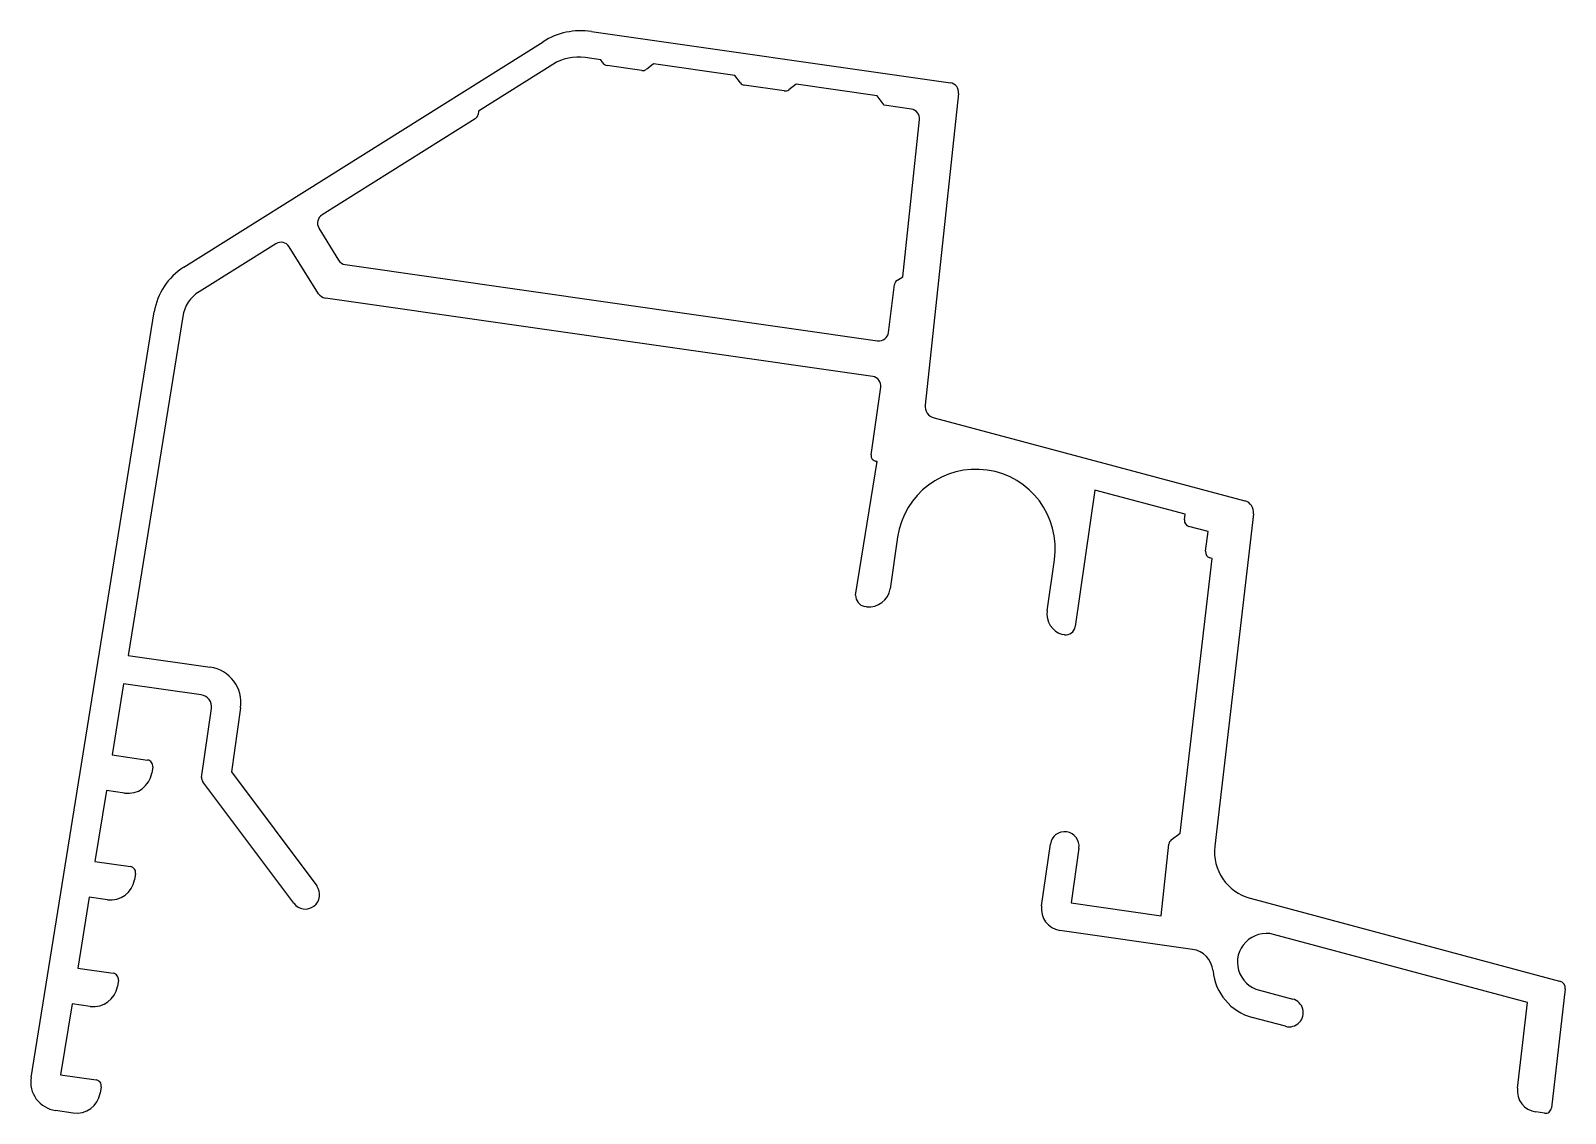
# Model space of a CAD drawing. Extents: x 2187.8 to 2251.8, y 1657.7 to 1702.8.
import ezdxf

# ---------------------------------------------------------------- set-up
doc = ezdxf.new("R2010")
doc.units = 0
doc.layers.get('0').update_dxf_attribs({"linetype": 'CONTINUOUS'})

msp = doc.modelspace()

# ---------------------------------------------------------------- linework, layer by layer
for p, q in [((2194.202, 1692.967), (2209.174, 1702.367)), ((2211.193, 1702.796), (2226.158, 1700.653)), ((2211.589, 1701.614), (2210.93, 1701.708)), ((2211.666, 1701.49), (2211.589, 1701.614)), ((2209.584, 1701.423), (2206.486, 1699.479)), ((2213.296, 1701.168), (2211.843, 1701.376)), ((2213.786, 1701.444), (2213.481, 1701.215)), ((2217.172, 1700.959), (2213.786, 1701.444)), ((2217.4, 1700.654), (2217.172, 1700.959)), ((2219.23, 1700.318), (2217.565, 1700.557)), ((2219.721, 1700.594), (2219.416, 1700.366)), ((2223.106, 1700.109), (2219.721, 1700.594)), ((2223.397, 1699.722), (2223.106, 1700.109)), ((2224.532, 1699.559), (2223.397, 1699.722)), ((2226.499, 1700.215), (2225.108, 1687.229)), ((2206.35, 1699.158), (2199.963, 1695.152)), ((2206.486, 1699.479), (2206.465, 1699.335)), ((2224.172, 1692.574), (2224.873, 1699.121)), ((2199.834, 1694.605), (2200.646, 1693.269)), ((2198.042, 1693.951), (2194.839, 1691.95)), ((2199.819, 1691.868), (2198.593, 1693.824)), ((2200.931, 1693.08), (2223.121, 1689.904)), ((2223.575, 1690.25), (2223.826, 1692.253)), ((2223.944, 1692.435), (2224.172, 1692.574)), ((2222.916, 1688.42), (2200.102, 1691.685)), ((2187.834, 1659.215), (2192.97, 1691.108)), ((2194.154, 1690.917), (2191.881, 1676.798)), ((2222.853, 1685.16), (2223.255, 1687.968)), ((2225.476, 1686.693), (2238.426, 1683.238)), ((2222.206, 1679.304), (2223.103, 1684.872)), ((2223.103, 1684.872), (2223.065, 1684.877)), ((2232.175, 1683.687), (2231.36, 1677.995)), ((2235.948, 1682.68), (2232.175, 1683.687)), ((2235.914, 1682.446), (2235.948, 1682.68)), ((2238.794, 1682.697), (2237.18, 1668.842)), ((2223.955, 1681.718), (2223.648, 1679.574)), ((2236.894, 1681.957), (2236.097, 1682.169)), ((2236.791, 1681.133), (2236.894, 1681.957)), ((2230.184, 1678.654), (2230.489, 1680.783)), ((2235.734, 1669.386), (2237.067, 1680.835)), ((2237.067, 1680.835), (2236.975, 1680.86)), ((2222.656, 1678.823), (2222.582, 1678.833)), ((2230.907, 1677.656), (2230.833, 1677.666)), ((2191.881, 1676.798), (2195.296, 1676.309)), ((2191.69, 1675.613), (2191.213, 1672.649)), ((2194.928, 1675.149), (2191.69, 1675.613)), ((2194.942, 1671.716), (2195.352, 1674.584)), ((2196.568, 1674.611), (2196.186, 1671.939)), ((2191.213, 1672.649), (2192.693, 1672.437)), ((2192.905, 1672.15), (2192.863, 1671.89)), ((2198.785, 1666.467), (2194.989, 1671.531)), ((2196.186, 1671.939), (2199.745, 1667.19)), ((2190.974, 1671.168), (2190.497, 1668.206)), ((2191.734, 1671.059), (2190.974, 1671.168)), ((2229.955, 1666.359), (2230.323, 1668.933)), ((2234.944, 1665.948), (2235.263, 1668.934)), ((2235.362, 1669.107), (2235.734, 1669.386)), ((2231.511, 1668.763), (2231.185, 1666.486)), ((2190.497, 1668.206), (2191.978, 1667.994)), ((2192.189, 1667.707), (2192.148, 1667.447)), ((2190.259, 1666.725), (2189.782, 1663.763)), ((2191.019, 1666.616), (2190.259, 1666.725)), ((2231.185, 1666.486), (2234.944, 1665.948)), ((2238.644, 1666.679), (2251.545, 1663.227)), ((2236.248, 1664.549), (2230.718, 1665.341)), ((2250.21, 1662.34), (2239.63, 1665.171)), ((2189.782, 1663.763), (2191.263, 1663.551)), ((2191.474, 1663.264), (2191.432, 1663.004)), ((2239.045, 1662.847), (2240.427, 1662.478)), ((2251.785, 1662.898), (2251.207, 1657.939)), ((2189.544, 1662.282), (2189.067, 1659.32)), ((2190.303, 1662.173), (2189.544, 1662.282)), ((2249.793, 1658.767), (2250.21, 1662.34)), ((2240.123, 1661.343), (2238.741, 1661.712)), ((2189.067, 1659.32), (2190.547, 1659.108)), ((2190.759, 1658.821), (2190.717, 1658.561)), ((2189.588, 1657.73), (2188.849, 1657.836)), ((2250.923, 1657.72), (2250.56, 1657.772))]:
    msp.add_line(p, q)
for centre, radius, start, end in [((2210.768, 1699.826), 3, 81.85292, 122.09985), ((2210.647, 1699.729), 2, 81.85292, 122.09985), ((2211.878, 1701.623), 0.25, 212.09985, 261.85292), ((2213.331, 1701.415), 0.25, 261.85292, 306.85292), ((2217.6, 1700.804), 0.25, 216.85292, 261.85292), ((2219.266, 1700.566), 0.25, 261.85292, 306.85292), ((2226.101, 1700.257), 0.4, 353.88847, 81.85292), ((2206.217, 1699.37), 0.25, 302.09985, 351.85292), ((2224.475, 1699.163), 0.4, 353.88847, 81.85292), ((2200.176, 1694.813), 0.4, 122.09985, 211.28079), ((2198.254, 1693.611), 0.4, 32.09985, 121.98818), ((2200.988, 1693.476), 0.4, 211.28079, 261.85292), ((2195.635, 1690.679), 2.7, 122.05493, 170.85292), ((2224.074, 1692.222), 0.25, 121.28079, 172.85031), ((2195.635, 1690.679), 1.5, 122.05493, 170.85292), ((2200.158, 1692.081), 0.4, 212.09985, 261.85625), ((2223.178, 1690.3), 0.4, 261.85292, 352.85031), ((2222.859, 1688.024), 0.4, 351.85292, 81.85625), ((2225.605, 1687.176), 0.5, 173.88847, 255.06197), ((2223.101, 1685.125), 0.25, 171.85292, 261.85292), ((2227.222, 1681.251), 3.3, 351.85292, 171.85292), ((2238.297, 1682.755), 0.5, 353.35573, 75.06197), ((2236.162, 1682.411), 0.25, 171.85292, 255.06197), ((2237.039, 1681.102), 0.25, 172.85275, 255.06197), ((2222.678, 1679.296), 0.472, 179.05021, 258.21894), ((2222.76, 1679.717), 0.9, 263.35236, 350.85292), ((2231.063, 1678.524), 0.888, 171.59069, 255.02668), ((2230.964, 1678.052), 0.4, 261.85292, 351.85292), ((2195.084, 1674.824), 1.5, 351.85292, 81.85292), ((2194.857, 1674.654), 0.5, 351.85292, 81.85292), ((2192.658, 1672.19), 0.25, 350.85292, 81.85292), ((2191.876, 1672.049), 1, 261.85292, 350.85292), ((2195.189, 1671.681), 0.25, 171.85292, 216.85292), ((2230.917, 1668.848), 0.6, 351.85292, 171.85292), ((2235.512, 1668.907), 0.25, 126.85538, 173.88847), ((2239.166, 1668.61), 2, 173.35699, 254.86132), ((2191.943, 1667.747), 0.25, 350.85292, 81.85292), ((2191.16, 1667.606), 1, 261.85292, 350.85292), ((2199.264, 1666.829), 0.601, 217.05135, 36.85292), ((2230.846, 1666.232), 0.9, 171.85292, 261.85292), ((2239.32, 1664.013), 1.199, 75.01914, 256.72551), ((2236.106, 1663.559), 1, 5.35795, 81.85292), ((2191.227, 1663.304), 0.25, 350.85292, 81.85292), ((2239.316, 1663.86), 2.224, 185.35795, 255.01914), ((2251.487, 1662.933), 0.3, 353.35573, 78.93529), ((2190.445, 1663.163), 1, 261.85292, 350.85292), ((2240.276, 1661.91), 0.588, 254.97635, 75.06197), ((2189.019, 1659.024), 1.2, 170.85292, 261.85292), ((2190.512, 1658.861), 0.25, 350.85292, 81.85292), ((2250.687, 1658.663), 0.9, 173.35573, 261.85292), ((2189.73, 1658.72), 1, 261.85292, 350.85292), ((2250.959, 1657.968), 0.25, 261.85292, 353.35573)]:
    msp.add_arc(centre, radius, start, end)

doc.saveas('drawing.dxf')
